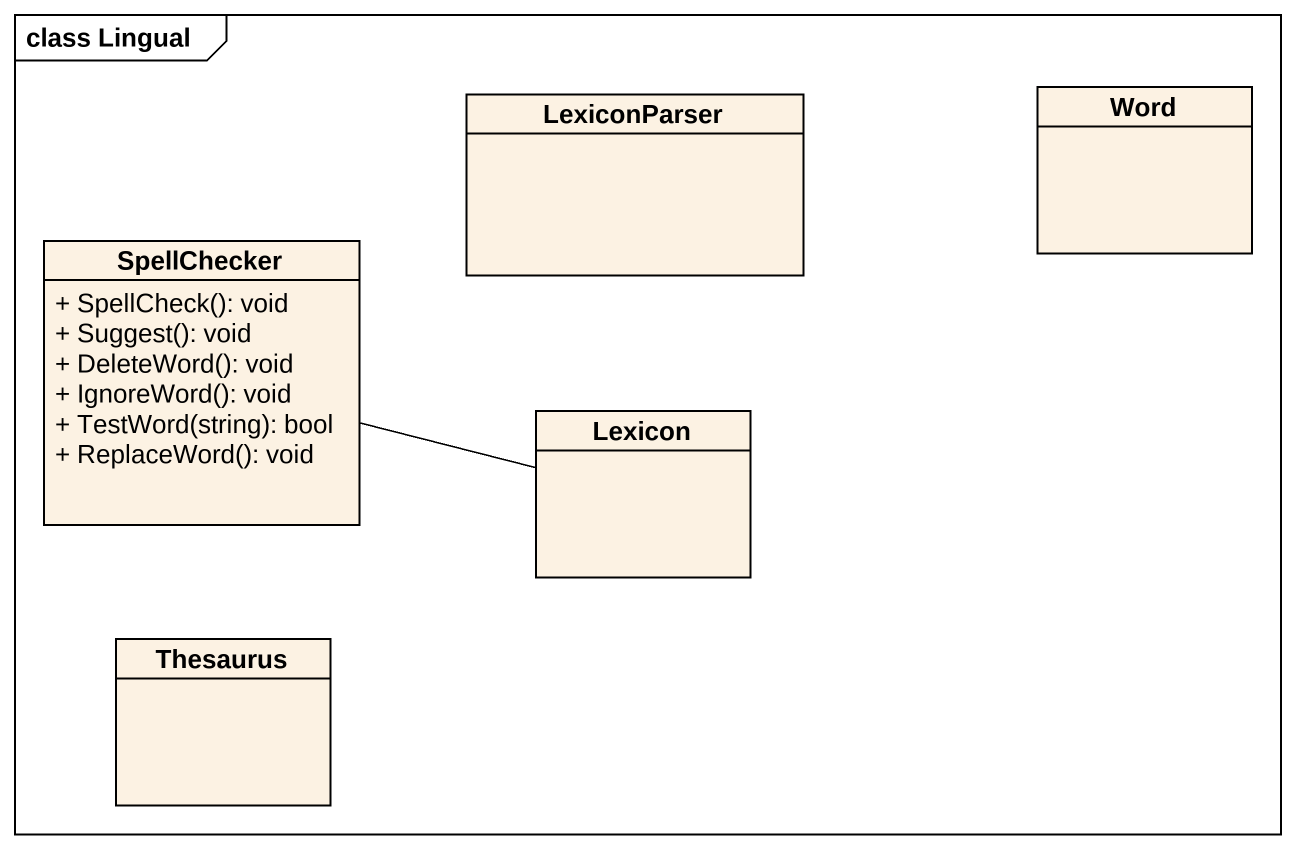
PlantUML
@startuml
mainframe class Lingual
hide circle
hide empty members
skinparam classAttributeIconSize 0
class LexiconParser
class Word
class SpellChecker {
  + SpellCheck(): void
  + Suggest(): void
  + DeleteWord(): void
  + IgnoreWord(): void
  + TestWord(string): bool
  + ReplaceWord(): void
}
class Lexicon
class Thesaurus
SpellChecker -right- Lexicon
@enduml
